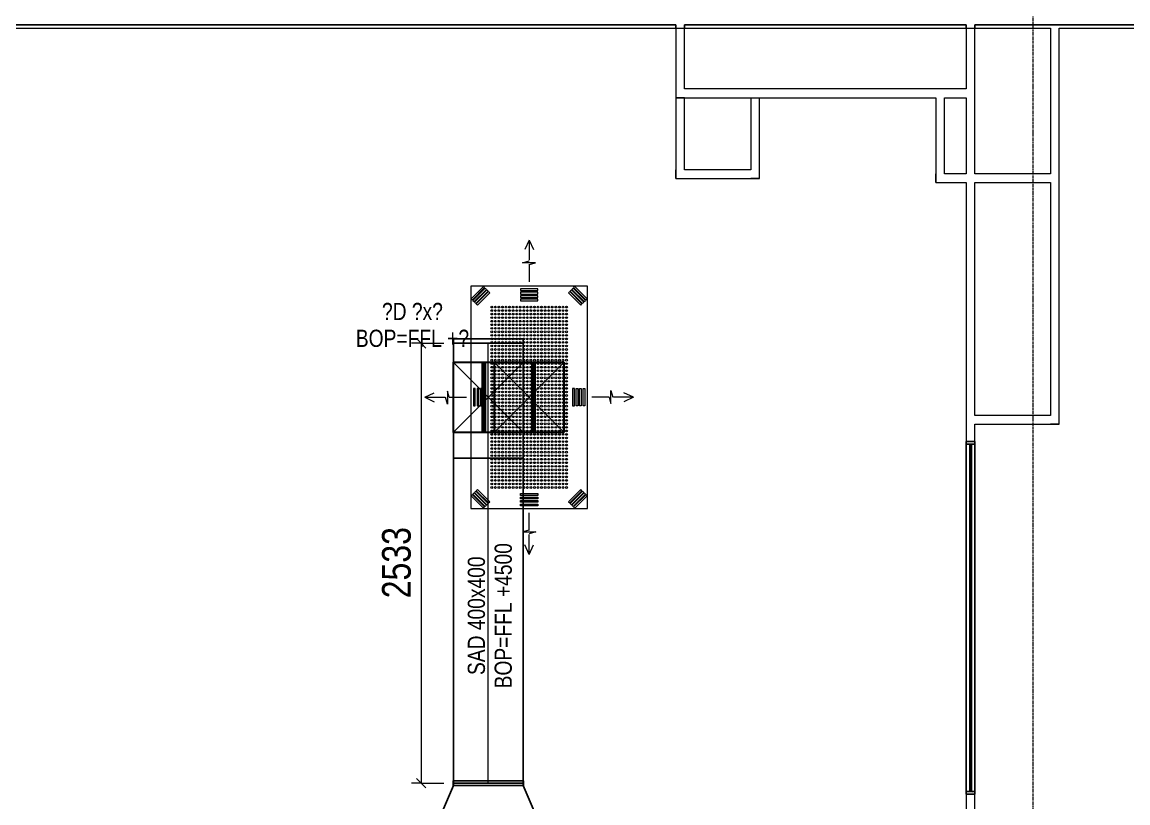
# Model space of a CAD drawing. Header units: millimetres. Extents: x -21807 to 22087, y 36760 to 60640.
# Drawn here: x -10316 to -3954, y 53657 to 58152 of the extents above; entities that cross this region are included whole.
import ezdxf

# ---------------------------------------------------------------- set-up
doc = ezdxf.new("R2010")
doc.units = ezdxf.units.MM
doc.linetypes.add('Grid Line', pattern=[22.225, 12.7, -3.175, 3.175, -3.175])
for name, color, linetype, lineweight in [('A-ANNO-DIMS', 7, 'Continuous', 9), ('A-ANNO-DIMS-110', 7, 'Continuous', 9), ('A-DETL-GENF', 7, 'Continuous', 5), ('A-GENM', 7, 'Continuous', 5), ('A-WALL', 7, 'Continuous', 9), ('M-HVAC-CDFF', 7, 'Continuous', 5), ('M-HVAC-DUCT', 7, 'Continuous', 25), ('M-HVAC-DUCT-CNTR', 7, 'Continuous', 5), ('M-HVAC-DUCT-IDEN', 7, 'Continuous', 9), ('S-GRID', 7, 'Continuous', 9)]:
    doc.layers.add(name, color=color, linetype=linetype, lineweight=lineweight)
doc.layers.add('A-GLAZ', color=7, linetype='Continuous', lineweight=9, true_color=0x00007f)
doc.layers.add('M-HVAC-DUCT-ANNO', color=7, linetype='Continuous', lineweight=5, true_color=0x007f00)
doc.styles.add('Arial_2', font='arial.ttf', dxfattribs={"width": 0.8, "height": 99})
doc.styles.add('Arial_3', font='arial.ttf', dxfattribs={"width": 0.8, "height": 165})
doc.dimstyles.new('AK_DIM_2_0_Arial_đỏ', dxfattribs={"dimscale": 304.8, "dimtxt": 168.342801, "dimasz": 0.180446, "dimexe": 0.180446, "dimexo": 0.180446, "dimgap": 0.036089, "dimtad": 1, "dimdec": 0, "dimzin": 0, "dimdsep": 46, "dimtxsty": 'Arial_3', "dimblk1": 'OBLIQUE', "dimblk2": 'OBLIQUE', "dimsah": 1, "dimcen": 0.09, "dimadec": 0, "dimazin": 0, "dimtfac": 1, "dimtdec": 4, "dimtix": 1, "dimtmove": 0, "dimatfit": 3, "dimfxl": 1, "dimtvp": 1, "dimtolj": 1, "dimtzin": 0, "dimarcsym": 2})

# ---------------------------------------------------------------- blocks, each defined once
blk = doc.blocks.new('AK_OViewTuongPanel - 2000x1200-V16-MẶT BẰNG HỆ THỐNG GIÓ CẤP AHU')
at = {"layer": 'A-GLAZ', "true_color": 0xaaaaaa}
h = blk.add_hatch(dxfattribs=at)
h.set_pattern_fill('FP_10', color=253, style=0, pattern_type=2)
h.set_pattern_definition([(127.5, (54721.94, 6658.59), (-107.6708, -3.52028), [7.376, -77.561, 7.376, -87.62, -90.805]), (127.5, (54721.94, 6658.59), (-107.6708, -3.52028), [-179.934, 7.376, -83.429]), (97.5, (54721.94, 6658.59), (-157.70153, 98.89488), [7.376, -38.445, 7.376, -69.179, -29.337]), (97.5, (54721.94, 6658.59), (-157.70153, 98.89488), [-122.377, 7.376, -21.961]), (57.5, (54721.94, 6589.86), (-0.31631, 174.01878), [7.376, -20.564, 7.376, -93.208, -131.318]), (57.5, (54721.94, 6589.86), (-0.31631, 174.01878), [-128.524, 7.376, -123.942]), (47.5, (54721.94, 6589.86), (-49.0445, 167.9829), [7.376, -6.594, 7.376, -58.562, -75.438]), (47.5, (54721.94, 6589.86), (-49.0445, 167.9829), [-79.908, 7.376, -68.062])])
h.paths.add_polyline_path([(1015, -25), (1015, 25), (1000, 25), (1000, -25)])
h.paths.add_polyline_path([(-1000, 25), (-1015, 25), (-1015, -25), (-1000, -25)])
at = {"layer": 'A-GLAZ', "color": 9, "lineweight": 13, "true_color": 0xaaaad4}
for p, q in [((-1015, 25), (-1015, -25)), ((-1000, 25), (-1015, 25)), ((-1015, -25), (-1015, 25)), ((-1015, 25), (1015, 25)), ((-1000, -25), (-1000, 25)), ((1000, 25), (-1000, 25)), ((-1000, 25), (-1000, -25)), ((1000, 5), (-1000, 5)), ((-1000, 5), (-1000, -5)), ((-1000, -5), (-1000, 5)), ((-1000, 5), (1000, 5)), ((1015, 25), (1000, 25)), ((1000, 25), (1000, -25)), ((1000, -25), (1000, 25)), ((1000, -5), (1000, 5)), ((1000, 5), (1000, -5)), ((1015, -25), (1015, 25)), ((1015, 25), (1015, -25)), ((-1015, -25), (-1000, -25)), ((1015, -25), (-1015, -25)), ((-1000, -5), (1000, -5)), ((1000, -5), (-1000, -5)), ((-1000, -25), (1000, -25)), ((1000, -25), (1015, -25))]:
    blk.add_line(p, q, dxfattribs=at)
blk = doc.blocks.new('AK-SGS-M3-A_rvt-1-MẶT BẰNG HỆ THỐNG GIÓ CẤP AHU')
at = {"layer": 'A-WALL', "color": 253, "lineweight": 13, "true_color": 0xaaaaaa}
for p, q in [((-13958.6, 58116.9), (-4398.6, 58116.9)), ((-11988.6, 58136.9), (-6555.2, 58136.9)), ((-6555.2, 58136.9), (-11988.6, 58136.9)), ((-11988.6, 58116.9), (-6555.2, 58116.9)), ((-6555.2, 58136.9), (-6555.2, 57716.9)), ((-6555.2, 58116.9), (-6555.2, 58136.9)), ((-6555.2, 58116.9), (-6555.2, 57716.9)), ((-6555.2, 58116.9), (-6505.2, 58116.9)), ((-6505.2, 58136.9), (-6505.2, 58116.9)), ((-6505.2, 57766.9), (-6505.2, 58136.9)), ((-6505.2, 58136.9), (-4883.6, 58136.9)), ((-4883.6, 58136.9), (-6505.2, 58136.9)), ((-6505.2, 57766.9), (-6505.2, 58116.9)), ((-6505.2, 58116.9), (-4883.6, 58116.9)), ((-4883.6, 58116.9), (-4883.6, 58136.9)), ((-4883.6, 58136.9), (-4883.6, 57766.9)), ((-4883.6, 58116.9), (-4883.6, 57766.9)), ((-4883.6, 58116.9), (-4833.6, 58116.9)), ((-4833.6, 57279), (-4833.6, 58136.9)), ((-4833.6, 58136.9), (-4833.6, 58116.9)), ((-4833.6, 58136.9), (3301.4, 58136.9)), ((3301.4, 58136.9), (-4833.6, 58136.9)), ((-4833.6, 57279), (-4833.6, 58116.9)), ((-4833.6, 58116.9), (-4398.6, 58116.9)), ((-4398.6, 58116.9), (-4398.6, 57279)), ((-4398.6, 58116.9), (-4398.6, 57279)), ((-4348.6, 55836.9), (-4348.6, 58116.9)), ((-4348.6, 55836.9), (-4348.6, 58116.9)), ((-4348.6, 58116.9), (-158.6, 58116.9)), ((-4348.6, 58116.9), (-158.6, 58116.9)), ((-6505.2, 57716.9), (-6555.2, 57716.9)), ((-6555.2, 57716.9), (-6555.2, 57301.9)), ((-6555.2, 57716.9), (-6505.2, 57716.9)), ((-6555.2, 57716.9), (-6555.2, 57301.9)), ((-4883.6, 57766.9), (-6505.2, 57766.9)), ((-4883.6, 57766.9), (-6505.2, 57766.9)), ((-6505.2, 57716.9), (-6123.6, 57716.9)), ((-6505.2, 57716.9), (-5058.6, 57716.9)), ((-6505.2, 57301.9), (-6505.2, 57716.9)), ((-6505.2, 57301.9), (-6505.2, 57716.9)), ((-6123.6, 57716.9), (-6123.6, 57301.9)), ((-6123.6, 57716.9), (-6123.6, 57301.9)), ((-6123.6, 57716.9), (-6073.6, 57716.9)), ((-6073.6, 57716.9), (-5058.6, 57716.9)), ((-6073.6, 57251.9), (-6073.6, 57716.9)), ((-6073.6, 57251.9), (-6073.6, 57716.9)), ((-5058.6, 57716.9), (-5058.6, 57279)), ((-5058.6, 57716.9), (-5058.6, 57279)), ((-5008.6, 57716.9), (-4883.6, 57716.9)), ((-5008.6, 57716.9), (-4883.6, 57716.9)), ((-5008.6, 57279), (-5008.6, 57716.9)), ((-5008.6, 57279), (-5008.6, 57716.9)), ((-4883.6, 57716.9), (-4883.6, 57279)), ((-4883.6, 57716.9), (-4883.6, 57279)), ((-6555.2, 57301.9), (-6555.2, 57251.9)), ((-6555.2, 57251.9), (-6555.2, 57301.9)), ((-6123.6, 57301.9), (-6505.2, 57301.9)), ((-6123.6, 57301.9), (-6505.2, 57301.9)), ((-5058.6, 57279), (-5058.6, 57229)), ((-5058.6, 57229), (-5058.6, 57279)), ((-4883.6, 57279), (-5008.6, 57279)), ((-4883.6, 57279), (-5008.6, 57279)), ((-4398.6, 57279), (-4833.6, 57279)), ((-4398.6, 57279), (-4833.6, 57279)), ((-6555.2, 57251.9), (-6123.6, 57251.9)), ((-6555.2, 57251.9), (-6123.6, 57251.9)), ((-6123.6, 57251.9), (-6073.6, 57251.9)), ((-6073.6, 57251.9), (-6123.6, 57251.9)), ((-5058.6, 57229), (-4883.6, 57229)), ((-5058.6, 57229), (-4883.6, 57229)), ((-4883.6, 57229), (-4883.6, 55736.9)), ((-4883.6, 57229), (-4883.6, 49851.9)), ((-4833.6, 55886.9), (-4833.6, 57229)), ((-4833.6, 55886.9), (-4833.6, 57229)), ((-4833.6, 57229), (-4398.6, 57229)), ((-4833.6, 57229), (-4398.6, 57229)), ((-4398.6, 57229), (-4398.6, 55886.9)), ((-4398.6, 57229), (-4398.6, 55886.9)), ((-4398.6, 55886.9), (-4833.6, 55886.9)), ((-4398.6, 55886.9), (-4833.6, 55886.9)), ((-4833.6, 55736.9), (-4833.6, 55836.9)), ((-4833.6, 53216.9), (-4833.6, 55836.9)), ((-4833.6, 55836.9), (-4398.6, 55836.9)), ((-4833.6, 55836.9), (-4398.6, 55836.9)), ((-4398.6, 55836.9), (-4348.6, 55836.9)), ((-4348.6, 55836.9), (-4398.6, 55836.9)), ((-4883.6, 55736.9), (-4833.6, 55736.9)), ((-4883.6, 55736.9), (-4833.6, 55736.9)), ((-4883.6, 53706.9), (-4883.6, 55736.9)), ((-4833.6, 55736.9), (-4833.6, 53706.9)), ((-4833.6, 53706.9), (-4883.6, 53706.9)), ((-4883.6, 53706.9), (-4883.6, 52830.9)), ((-4833.6, 53706.9), (-4883.6, 53706.9)), ((-4833.6, 53216.9), (-4833.6, 53706.9))]:
    blk.add_line(p, q, dxfattribs=at)
at = {"layer": 'A-GLAZ', "color": 9, "lineweight": 13, "true_color": 0xaaaad4, "rotation": 269.9999999999999}
blk.add_blockref('AK_OViewTuongPanel - 2000x1200-V16-MẶT BẰNG HỆ THỐNG GIÓ CẤP AHU', (-4858.6, 54721.9), dxfattribs=at)
blk = doc.blocks.new('MatNaGioCap_KemHopGio_KemLocHepa - CẤP F5-V30-MẶT BẰNG HỆ THỐNG GIÓ CẤP AHU')
at = {"layer": 'A-DETL-GENF', "color": 5, "lineweight": 9, "true_color": 0x0000ff}
for p, q in [((-639.5, 335), (-639.5, -335)), ((639.5, 335), (-639.5, 335)), ((639.5, -335), (639.5, 335)), ((-639.5, -335), (639.5, -335))]:
    blk.add_line(p, q, dxfattribs=at)
at = {"layer": 'A-DETL-GENF', "color": 5, "true_color": 0x0000ff}
for p, q in [((-567.7, 333.9), (-638.4, 263.2)), ((-631.3, 256.1), (-560.6, 326.8)), ((-557.7, 323.9), (-628.4, 253.2)), ((-560.6, 326.8), (-567.7, 333.9)), ((-550.6, 316.8), (-557.7, 323.9)), ((-50, 320), (50, 320)), ((-50, 310), (-50, 320)), ((50, 320), (50, 310)), ((557.7, 323.9), (550.6, 316.8)), ((628.4, 253.2), (557.7, 323.9)), ((567.7, 333.9), (560.6, 326.8)), ((560.6, 326.8), (631.3, 256.1)), ((638.4, 263.2), (567.7, 333.9)), ((-638.4, 263.2), (-631.3, 256.1)), ((-621.3, 246.1), (-550.6, 316.8)), ((-547.7, 313.9), (-618.4, 243.2)), ((-611.3, 236.1), (-540.6, 306.8)), ((-537.7, 303.9), (-608.4, 233.2)), ((-601.3, 226.1), (-530.6, 296.8)), ((-540.6, 306.8), (-547.7, 313.9)), ((-530.6, 296.8), (-537.7, 303.9)), ((50, 310), (-50, 310)), ((-50, 300), (50, 300)), ((-50, 290), (-50, 300)), ((50, 290), (-50, 290)), ((-50, 280), (50, 280)), ((-50, 270), (-50, 280)), ((50, 270), (-50, 270)), ((-50, 260), (-50, 250)), ((50, 260), (-50, 260)), ((50, 300), (50, 290)), ((50, 280), (50, 270)), ((50, 250), (50, 260)), ((537.7, 303.9), (530.6, 296.8)), ((530.6, 296.8), (601.3, 226.1)), ((608.4, 233.2), (537.7, 303.9)), ((547.7, 313.9), (540.6, 306.8)), ((540.6, 306.8), (611.3, 236.1)), ((618.4, 243.2), (547.7, 313.9)), ((550.6, 316.8), (621.3, 246.1)), ((631.3, 256.1), (638.4, 263.2)), ((-628.4, 253.2), (-621.3, 246.1)), ((-618.4, 243.2), (-611.3, 236.1)), ((-608.4, 233.2), (-601.3, 226.1)), ((-50, 250), (50, 250)), ((601.3, 226.1), (608.4, 233.2)), ((611.3, 236.1), (618.4, 243.2)), ((621.3, 246.1), (628.4, 253.2)), ((-624.5, 50), (-624.5, -50)), ((-614.5, 50), (-624.5, 50)), ((-614.5, -50), (-614.5, 50)), ((-604.5, 50), (-604.5, -50)), ((-594.5, 50), (-604.5, 50)), ((-594.5, -50), (-594.5, 50)), ((-584.5, 50), (-584.5, -50)), ((-574.5, 50), (-584.5, 50)), ((-574.5, -50), (-574.5, 50)), ((-564.5, 50), (-564.5, -50)), ((-554.5, 50), (-564.5, 50)), ((-554.5, -50), (-554.5, 50)), ((554.5, 50), (564.5, 50)), ((554.5, -50), (554.5, 50)), ((564.5, 50), (564.5, -50)), ((574.5, 50), (584.5, 50)), ((574.5, -50), (574.5, 50)), ((584.5, 50), (584.5, -50)), ((594.5, 50), (604.5, 50)), ((594.5, -50), (594.5, 50)), ((604.5, 50), (604.5, -50)), ((614.5, 50), (624.5, 50)), ((614.5, -50), (614.5, 50)), ((624.5, 50), (624.5, -50)), ((-624.5, -50), (-614.5, -50)), ((-604.5, -50), (-594.5, -50)), ((-584.5, -50), (-574.5, -50)), ((-564.5, -50), (-554.5, -50)), ((564.5, -50), (554.5, -50)), ((584.5, -50), (574.5, -50)), ((604.5, -50), (594.5, -50)), ((624.5, -50), (614.5, -50)), ((-621.3, -246.1), (-628.4, -253.2)), ((-628.4, -253.2), (-557.7, -323.9)), ((-550.6, -316.8), (-621.3, -246.1)), ((-611.3, -236.1), (-618.4, -243.2)), ((-618.4, -243.2), (-547.7, -313.9)), ((-540.6, -306.8), (-611.3, -236.1)), ((-601.3, -226.1), (-608.4, -233.2)), ((-608.4, -233.2), (-537.7, -303.9)), ((-530.6, -296.8), (-601.3, -226.1)), ((-50, -250), (-50, -260)), ((50, -250), (-50, -250)), ((50, -260), (50, -250)), ((601.3, -226.1), (530.6, -296.8)), ((537.7, -303.9), (608.4, -233.2)), ((611.3, -236.1), (540.6, -306.8)), ((547.7, -313.9), (618.4, -243.2)), ((621.3, -246.1), (550.6, -316.8)), ((557.7, -323.9), (628.4, -253.2)), ((608.4, -233.2), (601.3, -226.1)), ((618.4, -243.2), (611.3, -236.1)), ((628.4, -253.2), (621.3, -246.1)), ((-631.3, -256.1), (-638.4, -263.2)), ((-638.4, -263.2), (-567.7, -333.9)), ((-560.6, -326.8), (-631.3, -256.1)), ((-557.7, -323.9), (-550.6, -316.8)), ((-547.7, -313.9), (-540.6, -306.8)), ((-537.7, -303.9), (-530.6, -296.8)), ((-50, -260), (50, -260)), ((-50, -270), (-50, -280)), ((50, -270), (-50, -270)), ((-50, -280), (50, -280)), ((-50, -290), (-50, -300)), ((50, -290), (-50, -290)), ((-50, -300), (50, -300)), ((-50, -310), (-50, -320)), ((50, -310), (-50, -310)), ((50, -280), (50, -270)), ((50, -300), (50, -290)), ((50, -320), (50, -310)), ((530.6, -296.8), (537.7, -303.9)), ((540.6, -306.8), (547.7, -313.9)), ((550.6, -316.8), (557.7, -323.9)), ((631.3, -256.1), (560.6, -326.8)), ((567.7, -333.9), (638.4, -263.2)), ((638.4, -263.2), (631.3, -256.1)), ((-567.7, -333.9), (-560.6, -326.8)), ((-50, -320), (50, -320)), ((560.6, -326.8), (567.7, -333.9))]:
    blk.add_line(p, q, dxfattribs=at)
for centre in [(-519.5, 215), (-519.5, 194.5), (-499.1, 215), (-499.1, 194.5), (-478.8, 215), (-478.8, 194.5), (-458.4, 215), (-458.4, 194.5), (-438, 215), (-438, 194.5), (-417.6, 215), (-417.6, 194.5), (-397.3, 215), (-397.3, 194.5), (-376.9, 215), (-376.9, 194.5), (-356.5, 215), (-356.5, 194.5), (-336.1, 215), (-336.1, 194.5), (-315.8, 215), (-315.8, 194.5), (-295.4, 215), (-295.4, 194.5), (-275, 215), (-275, 194.5), (-254.7, 215), (-254.7, 194.5), (-234.3, 215), (-234.3, 194.5), (-213.9, 215), (-213.9, 194.5), (-193.5, 215), (-193.5, 194.5), (-173.2, 215), (-173.2, 194.5), (-152.8, 215), (-152.8, 194.5), (-132.4, 215), (-132.4, 194.5), (-112, 215), (-112, 194.5), (-91.7, 215), (-91.7, 194.5), (-71.3, 215), (-71.3, 194.5), (-50.9, 215), (-50.9, 194.5), (-30.6, 215), (-30.6, 194.5), (-10.2, 215), (-10.2, 194.5), (10.2, 215), (10.2, 194.5), (30.6, 215), (30.6, 194.5), (50.9, 215), (50.9, 194.5), (71.3, 215), (71.3, 194.5), (91.7, 215), (91.7, 194.5), (112, 215), (112, 194.5), (132.4, 215), (132.4, 194.5), (152.8, 215), (152.8, 194.5), (173.2, 215), (173.2, 194.5), (193.5, 215), (193.5, 194.5), (213.9, 215), (213.9, 194.5), (234.3, 215), (234.3, 194.5), (254.7, 215), (254.7, 194.5), (275, 215), (275, 194.5), (295.4, 215), (295.4, 194.5), (315.8, 215), (315.8, 194.5), (336.1, 215), (336.1, 194.5), (356.5, 215), (356.5, 194.5), (376.9, 215), (376.9, 194.5), (397.3, 215), (397.3, 194.5), (417.6, 215), (417.6, 194.5), (438, 215), (438, 194.5), (458.4, 215), (458.4, 194.5), (478.8, 215), (478.8, 194.5), (499.1, 215), (499.1, 194.5), (519.5, 215), (519.5, 194.5), (-519.5, 174), (-519.5, 153.6), (-519.5, 133.1), (-499.1, 174), (-499.1, 153.6), (-499.1, 133.1), (-478.8, 174), (-478.8, 153.6), (-478.8, 133.1), (-458.4, 174), (-458.4, 153.6), (-458.4, 133.1), (-438, 174), (-438, 153.6), (-438, 133.1), (-417.6, 174), (-417.6, 153.6), (-417.6, 133.1), (-397.3, 174), (-397.3, 153.6), (-397.3, 133.1), (-376.9, 174), (-376.9, 153.6), (-376.9, 133.1), (-356.5, 174), (-356.5, 153.6), (-356.5, 133.1), (-336.1, 174), (-336.1, 153.6), (-336.1, 133.1), (-315.8, 174), (-315.8, 153.6), (-315.8, 133.1), (-295.4, 174), (-295.4, 153.6), (-295.4, 133.1), (-275, 174), (-275, 153.6), (-275, 133.1), (-254.7, 174), (-254.7, 153.6), (-254.7, 133.1), (-234.3, 174), (-234.3, 153.6), (-234.3, 133.1), (-213.9, 174), (-213.9, 153.6), (-213.9, 133.1), (-193.5, 174), (-193.5, 153.6), (-193.5, 133.1), (-173.2, 174), (-173.2, 153.6), (-173.2, 133.1), (-152.8, 174), (-152.8, 153.6), (-152.8, 133.1), (-132.4, 174), (-132.4, 153.6), (-132.4, 133.1), (-112, 174), (-112, 153.6), (-112, 133.1), (-91.7, 174), (-91.7, 153.6), (-91.7, 133.1), (-71.3, 174), (-71.3, 153.6), (-71.3, 133.1), (-50.9, 174), (-50.9, 153.6), (-50.9, 133.1), (-30.6, 174), (-30.6, 153.6), (-30.6, 133.1), (-10.2, 174), (-10.2, 153.6), (-10.2, 133.1), (10.2, 174), (10.2, 153.6), (10.2, 133.1), (30.6, 174), (30.6, 153.6), (30.6, 133.1), (50.9, 174), (50.9, 153.6), (50.9, 133.1), (71.3, 174), (71.3, 153.6), (71.3, 133.1), (91.7, 174), (91.7, 153.6), (91.7, 133.1), (112, 174), (112, 153.6), (112, 133.1), (132.4, 174), (132.4, 153.6), (132.4, 133.1), (152.8, 174), (152.8, 153.6), (152.8, 133.1), (173.2, 174), (173.2, 153.6), (173.2, 133.1), (193.5, 174), (193.5, 153.6), (193.5, 133.1), (213.9, 174), (213.9, 153.6), (213.9, 133.1), (234.3, 174), (234.3, 153.6), (234.3, 133.1), (254.7, 174), (254.7, 153.6), (254.7, 133.1), (275, 174), (275, 153.6), (275, 133.1), (295.4, 174), (295.4, 153.6), (295.4, 133.1), (315.8, 174), (315.8, 153.6), (315.8, 133.1), (336.1, 174), (336.1, 153.6), (336.1, 133.1), (356.5, 174), (356.5, 153.6), (356.5, 133.1), (376.9, 174), (376.9, 153.6), (376.9, 133.1), (397.3, 174), (397.3, 153.6), (397.3, 133.1), (417.6, 174), (417.6, 153.6), (417.6, 133.1), (438, 174), (438, 153.6), (438, 133.1), (458.4, 174), (458.4, 153.6), (458.4, 133.1), (478.8, 174), (478.8, 153.6), (478.8, 133.1), (499.1, 174), (499.1, 153.6), (499.1, 133.1), (519.5, 174), (519.5, 153.6), (519.5, 133.1), (-519.5, 112.6), (-519.5, 92.1), (-519.5, 71.7), (-499.1, 112.6), (-499.1, 92.1), (-499.1, 71.7), (-478.8, 112.6), (-478.8, 92.1), (-478.8, 71.7), (-458.4, 112.6), (-458.4, 92.1), (-458.4, 71.7), (-438, 112.6), (-438, 92.1), (-438, 71.7), (-417.6, 112.6), (-417.6, 92.1), (-417.6, 71.7), (-397.3, 112.6), (-397.3, 92.1), (-397.3, 71.7), (-376.9, 112.6), (-376.9, 92.1), (-376.9, 71.7), (-356.5, 112.6), (-356.5, 92.1), (-356.5, 71.7), (-336.1, 112.6), (-336.1, 92.1), (-336.1, 71.7), (-315.8, 112.6), (-315.8, 92.1), (-315.8, 71.7), (-295.4, 112.6), (-295.4, 92.1), (-295.4, 71.7), (-275, 112.6), (-275, 92.1), (-275, 71.7), (-254.7, 112.6), (-254.7, 92.1), (-254.7, 71.7), (-234.3, 112.6), (-234.3, 92.1), (-234.3, 71.7), (-213.9, 112.6), (-213.9, 92.1), (-213.9, 71.7), (-193.5, 112.6), (-193.5, 92.1), (-193.5, 71.7), (-173.2, 112.6), (-173.2, 92.1), (-173.2, 71.7), (-152.8, 112.6), (-152.8, 92.1), (-152.8, 71.7), (-132.4, 112.6), (-132.4, 92.1), (-132.4, 71.7), (-112, 112.6), (-112, 92.1), (-112, 71.7), (-91.7, 112.6), (-91.7, 92.1), (-91.7, 71.7), (-71.3, 112.6), (-71.3, 92.1), (-71.3, 71.7), (-50.9, 112.6), (-50.9, 92.1), (-50.9, 71.7), (-30.6, 112.6), (-30.6, 92.1), (-30.6, 71.7), (-10.2, 112.6), (-10.2, 92.1), (-10.2, 71.7), (10.2, 112.6), (10.2, 92.1), (10.2, 71.7), (30.6, 112.6), (30.6, 92.1), (30.6, 71.7), (50.9, 112.6), (50.9, 92.1), (50.9, 71.7), (71.3, 112.6), (71.3, 92.1), (71.3, 71.7), (91.7, 112.6), (91.7, 92.1), (91.7, 71.7), (112, 112.6), (112, 92.1), (112, 71.7), (132.4, 112.6), (132.4, 92.1), (132.4, 71.7), (152.8, 112.6), (152.8, 92.1), (152.8, 71.7), (173.2, 112.6), (173.2, 92.1), (173.2, 71.7), (193.5, 112.6), (193.5, 92.1), (193.5, 71.7), (213.9, 112.6), (213.9, 92.1), (213.9, 71.7), (234.3, 112.6), (234.3, 92.1), (234.3, 71.7), (254.7, 112.6), (254.7, 92.1), (254.7, 71.7), (275, 112.6), (275, 92.1), (275, 71.7), (295.4, 112.6), (295.4, 92.1), (295.4, 71.7), (315.8, 112.6), (315.8, 92.1), (315.8, 71.7), (336.1, 112.6), (336.1, 92.1), (336.1, 71.7), (356.5, 112.6), (356.5, 92.1), (356.5, 71.7), (376.9, 112.6), (376.9, 92.1), (376.9, 71.7), (397.3, 112.6), (397.3, 92.1), (397.3, 71.7), (417.6, 112.6), (417.6, 92.1), (417.6, 71.7), (438, 112.6), (438, 92.1), (438, 71.7), (458.4, 112.6), (458.4, 92.1), (458.4, 71.7), (478.8, 112.6), (478.8, 92.1), (478.8, 71.7), (499.1, 112.6), (499.1, 92.1), (499.1, 71.7), (519.5, 112.6), (519.5, 92.1), (519.5, 71.7), (-519.5, 51.2), (-519.5, 30.7), (-519.5, 10.2), (-499.1, 51.2), (-499.1, 30.7), (-499.1, 10.2), (-478.8, 51.2), (-478.8, 30.7), (-478.8, 10.2), (-458.4, 51.2), (-458.4, 30.7), (-458.4, 10.2), (-438, 51.2), (-438, 30.7), (-438, 10.2), (-417.6, 51.2), (-417.6, 30.7), (-417.6, 10.2), (-397.3, 51.2), (-397.3, 30.7), (-397.3, 10.2), (-376.9, 51.2), (-376.9, 30.7), (-376.9, 10.2), (-356.5, 51.2), (-356.5, 30.7), (-356.5, 10.2), (-336.1, 51.2), (-336.1, 30.7), (-336.1, 10.2), (-315.8, 51.2), (-315.8, 30.7), (-315.8, 10.2), (-295.4, 51.2), (-295.4, 30.7), (-295.4, 10.2), (-275, 51.2), (-275, 30.7), (-275, 10.2), (-254.7, 51.2), (-254.7, 30.7), (-254.7, 10.2), (-234.3, 51.2), (-234.3, 30.7), (-234.3, 10.2), (-213.9, 51.2), (-213.9, 30.7), (-213.9, 10.2), (-193.5, 51.2), (-193.5, 30.7), (-193.5, 10.2), (-173.2, 51.2), (-173.2, 30.7), (-173.2, 10.2), (-152.8, 51.2), (-152.8, 30.7), (-152.8, 10.2), (-132.4, 51.2), (-132.4, 30.7), (-132.4, 10.2), (-112, 51.2), (-112, 30.7), (-112, 10.2), (-91.7, 51.2), (-91.7, 30.7), (-91.7, 10.2), (-71.3, 51.2), (-71.3, 30.7), (-71.3, 10.2), (-50.9, 51.2), (-50.9, 30.7), (-50.9, 10.2), (-30.6, 51.2), (-30.6, 30.7), (-30.6, 10.2), (-10.2, 51.2), (-10.2, 30.7), (-10.2, 10.2), (10.2, 51.2), (10.2, 30.7), (10.2, 10.2), (30.6, 51.2), (30.6, 30.7), (30.6, 10.2), (50.9, 51.2), (50.9, 30.7), (50.9, 10.2), (71.3, 51.2), (71.3, 30.7), (71.3, 10.2), (91.7, 51.2), (91.7, 30.7), (91.7, 10.2), (112, 51.2), (112, 30.7), (112, 10.2), (132.4, 51.2), (132.4, 30.7), (132.4, 10.2), (152.8, 51.2), (152.8, 30.7), (152.8, 10.2), (173.2, 51.2), (173.2, 30.7), (173.2, 10.2), (193.5, 51.2), (193.5, 30.7), (193.5, 10.2), (213.9, 51.2), (213.9, 30.7), (213.9, 10.2), (234.3, 51.2), (234.3, 30.7), (234.3, 10.2), (254.7, 51.2), (254.7, 30.7), (254.7, 10.2), (275, 51.2), (275, 30.7), (275, 10.2), (295.4, 51.2), (295.4, 30.7), (295.4, 10.2), (315.8, 51.2), (315.8, 30.7), (315.8, 10.2), (336.1, 51.2), (336.1, 30.7), (336.1, 10.2), (356.5, 51.2), (356.5, 30.7), (356.5, 10.2), (376.9, 51.2), (376.9, 30.7), (376.9, 10.2), (397.3, 51.2), (397.3, 30.7), (397.3, 10.2), (417.6, 51.2), (417.6, 30.7), (417.6, 10.2), (438, 51.2), (438, 30.7), (438, 10.2), (458.4, 51.2), (458.4, 30.7), (458.4, 10.2), (478.8, 51.2), (478.8, 30.7), (478.8, 10.2), (499.1, 51.2), (499.1, 30.7), (499.1, 10.2), (519.5, 51.2), (519.5, 30.7), (519.5, 10.2), (-519.5, -10.2), (-519.5, -30.7), (-519.5, -51.2), (-499.1, -10.2), (-499.1, -30.7), (-499.1, -51.2), (-478.8, -10.2), (-478.8, -30.7), (-478.8, -51.2), (-458.4, -10.2), (-458.4, -30.7), (-458.4, -51.2), (-438, -10.2), (-438, -30.7), (-438, -51.2), (-417.6, -10.2), (-417.6, -30.7), (-417.6, -51.2), (-397.3, -10.2), (-397.3, -30.7), (-397.3, -51.2), (-376.9, -10.2), (-376.9, -30.7), (-376.9, -51.2), (-356.5, -10.2), (-356.5, -30.7), (-356.5, -51.2), (-336.1, -10.2), (-336.1, -30.7), (-336.1, -51.2), (-315.8, -10.2), (-315.8, -30.7), (-315.8, -51.2), (-295.4, -10.2), (-295.4, -30.7), (-295.4, -51.2), (-275, -10.2), (-275, -30.7), (-275, -51.2), (-254.7, -10.2), (-254.7, -30.7), (-254.7, -51.2), (-234.3, -10.2), (-234.3, -30.7), (-234.3, -51.2), (-213.9, -10.2), (-213.9, -30.7), (-213.9, -51.2), (-193.5, -10.2), (-193.5, -30.7), (-193.5, -51.2), (-173.2, -10.2), (-173.2, -30.7), (-173.2, -51.2), (-152.8, -10.2), (-152.8, -30.7), (-152.8, -51.2), (-132.4, -10.2), (-132.4, -30.7), (-132.4, -51.2), (-112, -10.2), (-112, -30.7), (-112, -51.2), (-91.7, -10.2), (-91.7, -30.7), (-91.7, -51.2), (-71.3, -10.2), (-71.3, -30.7), (-71.3, -51.2), (-50.9, -10.2), (-50.9, -30.7), (-50.9, -51.2), (-30.6, -10.2), (-30.6, -30.7), (-30.6, -51.2), (-10.2, -10.2), (-10.2, -30.7), (-10.2, -51.2), (10.2, -10.2), (10.2, -30.7), (10.2, -51.2), (30.6, -10.2), (30.6, -30.7), (30.6, -51.2), (50.9, -10.2), (50.9, -30.7), (50.9, -51.2), (71.3, -10.2), (71.3, -30.7), (71.3, -51.2), (91.7, -10.2), (91.7, -30.7), (91.7, -51.2), (112, -10.2), (112, -30.7), (112, -51.2), (132.4, -10.2), (132.4, -30.7), (132.4, -51.2), (152.8, -10.2), (152.8, -30.7), (152.8, -51.2), (173.2, -10.2), (173.2, -30.7), (173.2, -51.2), (193.5, -10.2), (193.5, -30.7), (193.5, -51.2), (213.9, -10.2), (213.9, -30.7), (213.9, -51.2), (234.3, -10.2), (234.3, -30.7), (234.3, -51.2), (254.7, -10.2), (254.7, -30.7), (254.7, -51.2), (275, -10.2), (275, -30.7), (275, -51.2), (295.4, -10.2), (295.4, -30.7), (295.4, -51.2), (315.8, -10.2), (315.8, -30.7), (315.8, -51.2), (336.1, -10.2), (336.1, -30.7), (336.1, -51.2), (356.5, -10.2), (356.5, -30.7), (356.5, -51.2), (376.9, -10.2), (376.9, -30.7), (376.9, -51.2), (397.3, -10.2), (397.3, -30.7), (397.3, -51.2), (417.6, -10.2), (417.6, -30.7), (417.6, -51.2), (438, -10.2), (438, -30.7), (438, -51.2), (458.4, -10.2), (458.4, -30.7), (458.4, -51.2), (478.8, -10.2), (478.8, -30.7), (478.8, -51.2), (499.1, -10.2), (499.1, -30.7), (499.1, -51.2), (519.5, -10.2), (519.5, -30.7), (519.5, -51.2), (-519.5, -71.7), (-519.5, -92.1), (-519.5, -112.6), (-499.1, -71.7), (-499.1, -92.1), (-499.1, -112.6), (-478.8, -71.7), (-478.8, -92.1), (-478.8, -112.6), (-458.4, -71.7), (-458.4, -92.1), (-458.4, -112.6), (-438, -71.7), (-438, -92.1), (-438, -112.6), (-417.6, -71.7), (-417.6, -92.1), (-417.6, -112.6), (-397.3, -71.7), (-397.3, -92.1), (-397.3, -112.6), (-376.9, -71.7), (-376.9, -92.1), (-376.9, -112.6), (-356.5, -71.7), (-356.5, -92.1), (-356.5, -112.6), (-336.1, -71.7), (-336.1, -92.1), (-336.1, -112.6), (-315.8, -71.7), (-315.8, -92.1), (-315.8, -112.6), (-295.4, -71.7), (-295.4, -92.1), (-295.4, -112.6), (-275, -71.7), (-275, -92.1), (-275, -112.6), (-254.7, -71.7), (-254.7, -92.1), (-254.7, -112.6), (-234.3, -71.7), (-234.3, -92.1), (-234.3, -112.6), (-213.9, -71.7), (-213.9, -92.1), (-213.9, -112.6), (-193.5, -71.7), (-193.5, -92.1), (-193.5, -112.6), (-173.2, -71.7), (-173.2, -92.1), (-173.2, -112.6), (-152.8, -71.7), (-152.8, -92.1), (-152.8, -112.6), (-132.4, -71.7), (-132.4, -92.1), (-132.4, -112.6), (-112, -71.7), (-112, -92.1), (-112, -112.6), (-91.7, -71.7), (-91.7, -92.1), (-91.7, -112.6), (-71.3, -71.7), (-71.3, -92.1), (-71.3, -112.6), (-50.9, -71.7), (-50.9, -92.1), (-50.9, -112.6), (-30.6, -71.7), (-30.6, -92.1), (-30.6, -112.6), (-10.2, -71.7), (-10.2, -92.1), (-10.2, -112.6), (10.2, -71.7), (10.2, -92.1), (10.2, -112.6), (30.6, -71.7), (30.6, -92.1), (30.6, -112.6), (50.9, -71.7), (50.9, -92.1), (50.9, -112.6), (71.3, -71.7), (71.3, -92.1), (71.3, -112.6), (91.7, -71.7), (91.7, -92.1), (91.7, -112.6), (112, -71.7), (112, -92.1), (112, -112.6), (132.4, -71.7), (132.4, -92.1), (132.4, -112.6), (152.8, -71.7), (152.8, -92.1), (152.8, -112.6), (173.2, -71.7), (173.2, -92.1), (173.2, -112.6), (193.5, -71.7), (193.5, -92.1), (193.5, -112.6), (213.9, -71.7), (213.9, -92.1), (213.9, -112.6), (234.3, -71.7), (234.3, -92.1), (234.3, -112.6), (254.7, -71.7), (254.7, -92.1), (254.7, -112.6), (275, -71.7), (275, -92.1), (275, -112.6), (295.4, -71.7), (295.4, -92.1), (295.4, -112.6), (315.8, -71.7), (315.8, -92.1), (315.8, -112.6), (336.1, -71.7), (336.1, -92.1), (336.1, -112.6), (356.5, -71.7), (356.5, -92.1), (356.5, -112.6), (376.9, -71.7), (376.9, -92.1), (376.9, -112.6), (397.3, -71.7), (397.3, -92.1), (397.3, -112.6), (417.6, -71.7), (417.6, -92.1), (417.6, -112.6), (438, -71.7), (438, -92.1), (438, -112.6), (458.4, -71.7), (458.4, -92.1), (458.4, -112.6), (478.8, -71.7), (478.8, -92.1), (478.8, -112.6), (499.1, -71.7), (499.1, -92.1), (499.1, -112.6), (519.5, -71.7), (519.5, -92.1), (519.5, -112.6), (-519.5, -133.1), (-519.5, -153.6), (-519.5, -174), (-519.5, -194.5), (-499.1, -133.1), (-499.1, -153.6), (-499.1, -174), (-499.1, -194.5), (-478.8, -133.1), (-478.8, -153.6), (-478.8, -174), (-478.8, -194.5), (-458.4, -133.1), (-458.4, -153.6), (-458.4, -174), (-458.4, -194.5), (-438, -133.1), (-438, -153.6), (-438, -174), (-438, -194.5), (-417.6, -133.1), (-417.6, -153.6), (-417.6, -174), (-417.6, -194.5), (-397.3, -133.1), (-397.3, -153.6), (-397.3, -174), (-397.3, -194.5), (-376.9, -133.1), (-376.9, -153.6), (-376.9, -174), (-376.9, -194.5), (-356.5, -133.1), (-356.5, -153.6), (-356.5, -174), (-356.5, -194.5), (-336.1, -133.1), (-336.1, -153.6), (-336.1, -174), (-336.1, -194.5), (-315.8, -133.1), (-315.8, -153.6), (-315.8, -174), (-315.8, -194.5), (-295.4, -133.1), (-295.4, -153.6), (-295.4, -174), (-295.4, -194.5), (-275, -133.1), (-275, -153.6), (-275, -174), (-275, -194.5), (-254.7, -133.1), (-254.7, -153.6), (-254.7, -174), (-254.7, -194.5), (-234.3, -133.1), (-234.3, -153.6), (-234.3, -174), (-234.3, -194.5), (-213.9, -133.1), (-213.9, -153.6), (-213.9, -174), (-213.9, -194.5), (-193.5, -133.1), (-193.5, -153.6), (-193.5, -174), (-193.5, -194.5), (-173.2, -133.1), (-173.2, -153.6), (-173.2, -174), (-173.2, -194.5), (-152.8, -133.1), (-152.8, -153.6), (-152.8, -174), (-152.8, -194.5), (-132.4, -133.1), (-132.4, -153.6), (-132.4, -174), (-132.4, -194.5), (-112, -133.1), (-112, -153.6), (-112, -174), (-112, -194.5), (-91.7, -133.1), (-91.7, -153.6), (-91.7, -174), (-91.7, -194.5), (-71.3, -133.1), (-71.3, -153.6), (-71.3, -174), (-71.3, -194.5), (-50.9, -133.1), (-50.9, -153.6), (-50.9, -174), (-50.9, -194.5), (-30.6, -133.1), (-30.6, -153.6), (-30.6, -174), (-30.6, -194.5), (-10.2, -133.1), (-10.2, -153.6), (-10.2, -174), (-10.2, -194.5), (10.2, -133.1), (10.2, -153.6), (10.2, -174), (10.2, -194.5), (30.6, -133.1), (30.6, -153.6), (30.6, -174), (30.6, -194.5), (50.9, -133.1), (50.9, -153.6), (50.9, -174), (50.9, -194.5), (71.3, -133.1), (71.3, -153.6), (71.3, -174), (71.3, -194.5), (91.7, -133.1), (91.7, -153.6), (91.7, -174), (91.7, -194.5), (112, -133.1), (112, -153.6), (112, -174), (112, -194.5), (132.4, -133.1), (132.4, -153.6), (132.4, -174), (132.4, -194.5), (152.8, -133.1), (152.8, -153.6), (152.8, -174), (152.8, -194.5), (173.2, -133.1), (173.2, -153.6), (173.2, -174), (173.2, -194.5), (193.5, -133.1), (193.5, -153.6), (193.5, -174), (193.5, -194.5), (213.9, -133.1), (213.9, -153.6), (213.9, -174), (213.9, -194.5), (234.3, -133.1), (234.3, -153.6), (234.3, -174), (234.3, -194.5), (254.7, -133.1), (254.7, -153.6), (254.7, -174), (254.7, -194.5), (275, -133.1), (275, -153.6), (275, -174), (275, -194.5), (295.4, -133.1), (295.4, -153.6), (295.4, -174), (295.4, -194.5), (315.8, -133.1), (315.8, -153.6), (315.8, -174), (315.8, -194.5), (336.1, -133.1), (336.1, -153.6), (336.1, -174), (336.1, -194.5), (356.5, -133.1), (356.5, -153.6), (356.5, -174), (356.5, -194.5), (376.9, -133.1), (376.9, -153.6), (376.9, -174), (376.9, -194.5), (397.3, -133.1), (397.3, -153.6), (397.3, -174), (397.3, -194.5), (417.6, -133.1), (417.6, -153.6), (417.6, -174), (417.6, -194.5), (438, -133.1), (438, -153.6), (438, -174), (438, -194.5), (458.4, -133.1), (458.4, -153.6), (458.4, -174), (458.4, -194.5), (478.8, -133.1), (478.8, -153.6), (478.8, -174), (478.8, -194.5), (499.1, -133.1), (499.1, -153.6), (499.1, -174), (499.1, -194.5), (519.5, -133.1), (519.5, -153.6), (519.5, -174), (519.5, -194.5), (-519.5, -215), (-499.1, -215), (-478.8, -215), (-458.4, -215), (-438, -215), (-417.6, -215), (-397.3, -215), (-376.9, -215), (-356.5, -215), (-336.1, -215), (-315.8, -215), (-295.4, -215), (-275, -215), (-254.7, -215), (-234.3, -215), (-213.9, -215), (-193.5, -215), (-173.2, -215), (-152.8, -215), (-132.4, -215), (-112, -215), (-91.7, -215), (-71.3, -215), (-50.9, -215), (-30.6, -215), (-10.2, -215), (10.2, -215), (30.6, -215), (50.9, -215), (71.3, -215), (91.7, -215), (112, -215), (132.4, -215), (152.8, -215), (173.2, -215), (193.5, -215), (213.9, -215), (234.3, -215), (254.7, -215), (275, -215), (295.4, -215), (315.8, -215), (336.1, -215), (356.5, -215), (376.9, -215), (397.3, -215), (417.6, -215), (438, -215), (458.4, -215), (478.8, -215), (499.1, -215), (519.5, -215)]:
    blk.add_circle(centre, 5, dxfattribs=at)
at = {"layer": 'A-GENM', "color": 5, "true_color": 0x0000ff}
for p, q in [((0, 600), (-25.4, 545.6)), ((0, 600), (25.4, 545.6)), ((0, 600), (0, 485)), ((-38.7, 470.4), (0, 481.4)), ((36.1, 470.4), (-38.7, 470.4)), ((0, 460), (36.1, 470.4)), ((0, 460), (0, 360)), ((-904.5, 0), (-850.1, 25.4)), ((-904.5, 0), (-850.1, -25.4)), ((-904.5, 0), (-789.5, 0)), ((-774.9, -38.7), (-785.9, 0)), ((-774.9, 36.1), (-774.9, -38.7)), ((-764.5, 0), (-774.9, 36.1)), ((-764.5, 0), (-664.5, 0)), ((774.9, 38.7), (785.9, 0)), ((774.9, -36.1), (774.9, 38.7)), ((904.5, 0), (850.1, 25.4)), ((764.5, 0), (664.5, 0)), ((764.5, 0), (774.9, -36.1)), ((904.5, 0), (789.5, 0)), ((904.5, 0), (850.1, -25.4)), ((0, -460), (0, -360)), ((0, -460), (-36.1, -470.4)), ((-36.1, -470.4), (38.7, -470.4)), ((38.7, -470.4), (0, -481.4)), ((0, -600), (0, -485)), ((0, -600), (-25.4, -545.6)), ((0, -600), (25.4, -545.6))]:
    blk.add_line(p, q, dxfattribs=at)
blk = doc.blocks.new('ConThu_ChuNhat_NepC1 - L200-2173898-MẶT BẰNG HỆ THỐNG GIÓ CẤP AHU')
at = {"layer": 'M-HVAC-DUCT', "color": 5, "true_color": 0x0000ff}
for p, q in [((-25, -277), (-25, 277)), ((-25, 277), (-25, -277)), ((-25, 277), (0, 277)), ((-25, 277), (0, 277)), ((-25, -275), (-25, 275)), ((-25, 275), (-25, -275)), ((-25, 275), (0, 275)), ((-25, 275), (0, 275)), ((0, -277), (0, 277)), ((0, 277), (0, -277)), ((0, -275), (0, 275)), ((0, 275), (0, -275)), ((0, 275), (0, -275)), ((0, 275), (175, 200)), ((0, 275), (175, 200)), ((0, -275), (0, 275)), ((175, 202), (175, -202)), ((175, -202), (175, 202)), ((200, 202), (175, 202)), ((175, 202), (200, 202)), ((175, 200), (175, -200)), ((175, -200), (175, 200)), ((200, 200), (175, 200)), ((175, 200), (200, 200)), ((175, -200), (175, 200)), ((175, 200), (175, -200)), ((200, 202), (200, -202)), ((200, -202), (200, 202)), ((200, 200), (200, -200)), ((200, -200), (200, 200)), ((0, -275), (175, -200)), ((175, -200), (0, -275)), ((175, -200), (200, -200)), ((175, -200), (200, -200)), ((175, -202), (200, -202)), ((175, -202), (200, -202)), ((0, -275), (-25, -275)), ((-25, -275), (0, -275)), ((0, -277), (-25, -277)), ((-25, -277), (0, -277))]:
    blk.add_line(p, q, dxfattribs=at)
blk = doc.blocks.new('M_Rectangular Endcap - Standard-2236316-MẶT BẰNG HỆ THỐNG GIÓ CẤP AHU')
at = {"layer": 'M-HVAC-DUCT', "color": 5, "true_color": 0x0000ff}
for p, q in [((0, 200), (0, -200)), ((0, -200), (0, 200)), ((0, 200), (25, 200)), ((25, 200), (0, 200)), ((25, 200), (25, -200)), ((25, -200), (25, 200)), ((25, -200), (0, -200)), ((25, -200), (0, -200))]:
    blk.add_line(p, q, dxfattribs=at)
blk = doc.blocks.new('ChanRe_ChuNhat_NepC1 - Standard-V34-MẶT BẰNG HỆ THỐNG GIÓ CẤP AHU')
at = {"layer": 'M-HVAC-DUCT', "color": 5, "true_color": 0x0000ff}
for p, q in [((-7835.6, 52293.9), (-7431.6, 52293.9)), ((-7835.6, 51889.9), (-7835.6, 52293.9)), ((-7835.6, 52293.9), (-7835.6, 51889.9)), ((-7431.6, 52293.9), (-7835.6, 52293.9)), ((-7835.6, 52293.9), (-7431.6, 52293.9)), ((-7835.6, 51889.9), (-7835.6, 52293.9)), ((-7835.6, 52293.9), (-7835.6, 51889.9)), ((-7431.6, 52293.9), (-7835.6, 52293.9)), ((-7833.6, 51891.9), (-7833.6, 52291.9)), ((-7833.6, 52291.9), (-7433.6, 52291.9)), ((-7833.6, 52291.9), (-7433.6, 52291.9)), ((-7833.6, 51741.9), (-7833.6, 52291.9)), ((-7833.6, 52291.9), (-7833.6, 51891.9)), ((-7433.6, 52291.9), (-7833.6, 52291.9)), ((-7833.6, 52291.9), (-7433.6, 52291.9)), ((-7833.6, 51891.9), (-7833.6, 52291.9)), ((-7833.6, 52291.9), (-7833.6, 51891.9)), ((-7433.6, 52291.9), (-7833.6, 52291.9)), ((-7833.6, 52291.9), (-7433.6, 52291.9)), ((-7833.6, 51891.9), (-7833.6, 52291.9)), ((-7433.6, 52291.9), (-7433.6, 51891.9)), ((-7433.6, 52291.9), (-7433.6, 51741.9)), ((-7433.6, 51891.9), (-7433.6, 52291.9)), ((-7433.6, 52291.9), (-7433.6, 51891.9)), ((-7433.6, 51891.9), (-7433.6, 52291.9)), ((-7433.6, 52291.9), (-7433.6, 51891.9)), ((-7431.6, 52293.9), (-7431.6, 51889.9)), ((-7431.6, 51889.9), (-7431.6, 52293.9)), ((-7431.6, 52293.9), (-7431.6, 51889.9)), ((-7431.6, 51889.9), (-7431.6, 52293.9)), ((-7431.6, 51889.9), (-7835.6, 51889.9)), ((-7835.6, 51889.9), (-7431.6, 51889.9)), ((-7431.6, 51889.9), (-7835.6, 51889.9)), ((-7835.6, 51889.9), (-7431.6, 51889.9)), ((-7833.6, 51891.9), (-7833.6, 51741.9)), ((-7433.6, 51891.9), (-7833.6, 51891.9)), ((-7833.6, 51891.9), (-7433.6, 51891.9)), ((-7433.6, 51891.9), (-7833.6, 51891.9)), ((-7833.6, 51891.9), (-7433.6, 51891.9)), ((-7433.6, 51891.9), (-7833.6, 51891.9)), ((-7433.6, 51891.9), (-7433.6, 51741.9)), ((-7433.6, 51741.9), (-7833.6, 51741.9)), ((-7833.6, 51741.9), (-7433.6, 51741.9))]:
    blk.add_line(p, q, dxfattribs=at)
blk = doc.blocks.new('Cut_ChuNhat_NepC1 - 1 W-2237458-MẶT BẰNG HỆ THỐNG GIÓ CẤP AHU')
at = {"layer": 'M-HVAC-DUCT', "color": 5, "true_color": 0x0000ff}
for p, q in [((-7835.6, 55789.9), (-7835.6, 56193.9)), ((-7835.6, 56193.9), (-7431.6, 56193.9)), ((-7431.6, 56193.9), (-7835.6, 56193.9)), ((-7835.6, 56193.9), (-7835.6, 55789.9)), ((-7433.6, 56191.9), (-7833.6, 56191.9)), ((-7833.6, 56191.9), (-7833.6, 55791.9)), ((-7657.9, 56191.9), (-7833.6, 56191.9)), ((-7382.4, 56193.9), (-7668.1, 56193.9)), ((-7668.1, 56193.9), (-7668.1, 55789.9)), ((-7668.1, 56193.9), (-7650.4, 56193.9)), ((-7657.9, 55791.9), (-7657.9, 56191.9)), ((-7657.9, 56191.9), (-7375, 56191.9)), ((-7650.4, 55789.9), (-7650.4, 56193.9)), ((-7650.4, 56193.9), (-7364.8, 56193.9)), ((-7433.6, 56191.9), (-7433.6, 55791.9)), ((-7433.6, 55791.9), (-7433.6, 56191.9)), ((-7375, 56191.9), (-7433.6, 56191.9)), ((-7431.6, 56193.9), (-7431.6, 55789.9)), ((-7431.6, 55789.9), (-7431.6, 56193.9)), ((-7382.4, 55789.9), (-7382.4, 56193.9)), ((-7382.4, 56193.9), (-7364.8, 56193.9)), ((-7375, 56191.9), (-7375, 55791.9)), ((-7364.8, 56193.9), (-7364.8, 55789.9)), ((-7431.6, 55789.9), (-7835.6, 55789.9)), ((-7835.6, 55789.9), (-7431.6, 55789.9)), ((-7833.6, 55791.9), (-7433.6, 55791.9)), ((-7657.9, 55791.9), (-7833.6, 55791.9)), ((-7668.1, 55789.9), (-7382.4, 55789.9)), ((-7668.1, 55789.9), (-7650.4, 55789.9)), ((-7375, 55791.9), (-7657.9, 55791.9)), ((-7364.8, 55789.9), (-7650.4, 55789.9)), ((-7433.6, 55791.9), (-7375, 55791.9)), ((-7364.8, 55789.9), (-7382.4, 55789.9))]:
    blk.add_line(p, q, dxfattribs=at)
blk = doc.blocks.new('Cut_ChuNhat_NepC1 - 1 W-V36-MẶT BẰNG HỆ THỐNG GIÓ CẤP AHU')
at = {"layer": 'M-HVAC-DUCT', "color": 5, "true_color": 0x0000ff}
for p, q in [((-7381.7, 56193.9), (-7667.4, 56193.9)), ((-7667.4, 56193.9), (-7667.4, 55789.9)), ((-7667.4, 56193.9), (-7649.7, 56193.9)), ((-7657.2, 56191.9), (-7657.2, 55791.9)), ((-7374.3, 56191.9), (-7657.2, 56191.9)), ((-7598.6, 56191.9), (-7657.2, 56191.9)), ((-7649.7, 55789.9), (-7649.7, 56193.9)), ((-7649.7, 56193.9), (-7364.1, 56193.9)), ((-7600.6, 56193.9), (-7196.6, 56193.9)), ((-7600.6, 55789.9), (-7600.6, 56193.9)), ((-7600.6, 56193.9), (-7600.6, 55789.9)), ((-7196.6, 56193.9), (-7600.6, 56193.9)), ((-7598.6, 56191.9), (-7198.6, 56191.9)), ((-7598.6, 55791.9), (-7598.6, 56191.9)), ((-7381.7, 55789.9), (-7381.7, 56193.9)), ((-7364.1, 56193.9), (-7381.7, 56193.9)), ((-7374.3, 55791.9), (-7374.3, 56191.9)), ((-7374.3, 56191.9), (-7198.6, 56191.9)), ((-7364.1, 56193.9), (-7364.1, 55789.9)), ((-7198.6, 55791.9), (-7198.6, 56191.9)), ((-7198.6, 56191.9), (-7198.6, 55791.9)), ((-7196.6, 56193.9), (-7196.6, 55789.9)), ((-7196.6, 55789.9), (-7196.6, 56193.9)), ((-7667.4, 55789.9), (-7381.7, 55789.9)), ((-7667.4, 55789.9), (-7649.7, 55789.9)), ((-7657.2, 55791.9), (-7374.3, 55791.9)), ((-7657.2, 55791.9), (-7598.6, 55791.9)), ((-7364.1, 55789.9), (-7649.7, 55789.9)), ((-7196.6, 55789.9), (-7600.6, 55789.9)), ((-7600.6, 55789.9), (-7196.6, 55789.9)), ((-7198.6, 55791.9), (-7598.6, 55791.9)), ((-7381.7, 55789.9), (-7364.1, 55789.9)), ((-7374.3, 55791.9), (-7198.6, 55791.9))]:
    blk.add_line(p, q, dxfattribs=at)
blk = doc.blocks.new('AK-SGS-M3-Hrvt_rvt-1-MẶT BẰNG HỆ THỐNG GIÓ CẤP AHU')
at = {"layer": 'M-HVAC-DUCT', "color": 5, "true_color": 0x0000ff}
for p, q in [((-7833.6, 56302.9), (-7433.6, 56302.9)), ((-7433.6, 56302.9), (-7833.6, 56302.9)), ((-7833.6, 53770.4), (-7833.6, 56302.9)), ((-7833.6, 56302.9), (-7833.6, 53770.4)), ((-7433.6, 56302.9), (-7433.6, 53770.4)), ((-7433.6, 56302.9), (-7433.6, 53770.4)), ((-7833.6, 55641.9), (-7833.6, 56191.9)), ((-7833.6, 56191.9), (-7433.6, 56191.9)), ((-7833.6, 55641.9), (-7833.6, 56191.9)), ((-7833.6, 56191.9), (-7433.6, 56191.9)), ((-7433.6, 55641.9), (-7433.6, 56191.9)), ((-7433.6, 56191.9), (-7433.6, 55641.9)), ((-7833.6, 55641.9), (-7433.6, 55641.9)), ((-7833.6, 55641.9), (-7433.6, 55641.9)), ((-7833.6, 53770.4), (-7433.6, 53770.4)), ((-7433.6, 53770.4), (-7833.6, 53770.4))]:
    blk.add_line(p, q, dxfattribs=at)
at = {"layer": 'M-HVAC-DUCT-ANNO', "color": 5, "true_color": 0x0000ff}
for p, q in [((-7433.6, 56191.9), (-7833.6, 56191.9)), ((-7833.6, 56191.9), (-7833.6, 55791.9)), ((-7833.6, 56191.9), (-7433.6, 55791.9)), ((-7833.6, 55791.9), (-7433.6, 56191.9)), ((-7598.6, 55791.9), (-7598.6, 56191.9)), ((-7598.6, 56191.9), (-7198.6, 56191.9)), ((-7198.6, 56191.9), (-7598.6, 55791.9)), ((-7198.6, 55791.9), (-7598.6, 56191.9)), ((-7433.6, 55791.9), (-7433.6, 56191.9)), ((-7198.6, 56191.9), (-7198.6, 55791.9)), ((-7833.6, 55791.9), (-7433.6, 55791.9)), ((-7198.6, 55791.9), (-7598.6, 55791.9))]:
    blk.add_line(p, q, dxfattribs=at)
at = {"layer": 'M-HVAC-DUCT-CNTR', "color": 5, "true_color": 0x0000ff}
blk.add_line((-7633.6, 53770.4), (-7633.6, 56302.9), dxfattribs=at)
at = {"layer": 'M-HVAC-CDFF', "color": 5, "lineweight": 25, "true_color": 0x0000ff, "rotation": 269.9999999999993}
blk.add_blockref('MatNaGioCap_KemHopGio_KemLocHepa - CẤP F5-V30-MẶT BẰNG HỆ THỐNG GIÓ CẤP AHU', (-7398.6, 55991.9), dxfattribs=at)
at = {"layer": 'M-HVAC-DUCT', "color": 5, "lineweight": 25, "true_color": 0x0000ff, "rotation": 90.00000000000011}
for name, p in [('M_Rectangular Endcap - Standard-2236316-MẶT BẰNG HỆ THỐNG GIÓ CẤP AHU', (-7633.6, 56302.9)), ('ConThu_ChuNhat_NepC1 - L200-2173898-MẶT BẰNG HỆ THỐNG GIÓ CẤP AHU', (-7633.6, 53582.9))]:
    blk.add_blockref(name, p, dxfattribs=at)
at = {"layer": 'M-HVAC-DUCT', "color": 5, "lineweight": 25, "true_color": 0x0000ff}
for name, p in [('ChanRe_ChuNhat_NepC1 - Standard-V34-MẶT BẰNG HỆ THỐNG GIÓ CẤP AHU', (0, 3900)), ('Cut_ChuNhat_NepC1 - 1 W-2237458-MẶT BẰNG HỆ THỐNG GIÓ CẤP AHU', (0, 0)), ('Cut_ChuNhat_NepC1 - 1 W-V36-MẶT BẰNG HỆ THỐNG GIÓ CẤP AHU', (0, 0))]:
    blk.add_blockref(name, p, dxfattribs=at)
blk = doc.blocks.new('DIMBLOCK37-MẶT BẰNG HỆ THỐNG GIÓ CẤP AHU')
at = {"layer": 'A-ANNO-DIMS-110', "color": 1, "true_color": 0xff0000}
for p, q in [((-8020, 56302.9), (-8047.5, 56330.4)), ((-8020, 56302.9), (-8075, 56302.9)), ((-8020, 56302.9), (-8020, 53770.4)), ((-8020, 56302.9), (-7992.5, 56275.4)), ((-8020, 56302.9), (-7888.6, 56302.9)), ((-8020, 53770.4), (-8075, 53770.4)), ((-8020, 53770.4), (-8047.5, 53797.9)), ((-8020, 53770.4), (-7992.5, 53742.9)), ((-8020, 53770.4), (-7888.6, 53770.4))]:
    blk.add_line(p, q, dxfattribs=at)
at = {"layer": 'A-ANNO-DIMS-110', "color": 0, "insert": (-8245.2, 54834.6), "char_height": 165, "width": 484.827, "attachment_point": 1, "rotation": 90, "line_spacing_factor": 0.941778, "style": 'Arial_3'}
blk.add_mtext('2533', dxfattribs=at)
blk = doc.blocks.new('_Oblique')
at = {"color": 0, "linetype": 'ByBlock', "lineweight": -2}
blk.add_line((-0.5, -0.5), (0.5, 0.5), dxfattribs=at)

msp = doc.modelspace()

# ---------------------------------------------------------------- linework, layer by layer
at = {"layer": 'S-GRID', "linetype": 'Grid Line'}
msp.add_line((-4498.6, 43361.9), (-4498.6, 59870.5), dxfattribs=at)

# ---------------------------------------------------------------- block references
at = {"lineweight": 5}
for name in ['AK-SGS-M3-Hrvt_rvt-1-MẶT BẰNG HỆ THỐNG GIÓ CẤP AHU', 'AK-SGS-M3-A_rvt-1-MẶT BẰNG HỆ THỐNG GIÓ CẤP AHU']:
    msp.add_blockref(name, (0, 0), dxfattribs=at)

# ---------------------------------------------------------------- texts
at = {"layer": 'M-HVAC-DUCT-IDEN', "color": 1, "true_color": 0xff0000, "insert": (-8070.1, 56408.1), "char_height": 99, "width": 669.68, "attachment_point": 5, "line_spacing_factor": 0.936439, "style": 'Arial_2'}
msp.add_mtext('\\pxqc,t11.28889,22.57778,33.86667,45.15556,56.44444,67.73333,79.02222,90.31111,101.6,112.88889,124.17778,135.46667,146.75556,158.04444,169.33333,180.62222,191.91111,203.2,214.48889,225.77778,237.06667,248.35556,259.64444,270.93333,282.22222,293.51111,304.8,316.08889,327.37778,338.66667,349.95556,361.24444;{?D ?x?\\PBOP=FFL +?}', dxfattribs=at)
at = {"layer": 'M-HVAC-DUCT-IDEN', "color": 1, "true_color": 0xff0000, "insert": (-7624.4, 54734.3), "char_height": 99, "width": 861.52, "attachment_point": 5, "rotation": 90, "line_spacing_factor": 0.936439, "style": 'Arial_2'}
msp.add_mtext('\\pxqc,t11.28889,22.57778,33.86667,45.15556,56.44444,67.73333,79.02222,90.31111,101.6,112.88889,124.17778,135.46667,146.75556,158.04444,169.33333,180.62222,191.91111,203.2,214.48889,225.77778,237.06667,248.35556,259.64444,270.93333,282.22222,293.51111,304.8,316.08889,327.37778,338.66667,349.95556,361.24444;{SAD 400x400\\PBOP=FFL +4500}', dxfattribs=at)

# ---------------------------------------------------------------- dimensions: what is measured, and where the dimension line sits
at = {"layer": 'A-ANNO-DIMS', "color": 1, "true_color": 0xff0000}
dim = msp.add_linear_dim(base=(-8019.991474, 53770.3746756), p1=(-7833.5889002, 56302.8746756), p2=(-7833.5889002, 53770.3746756), angle=90, dimstyle='AK_DIM_2_0_Arial_đỏ', override={"dimpost": '<>', "dimfxl": 2532.5}, dxfattribs=at)
dim.commit()
dim.dimension.update_dxf_attribs({"geometry": 'DIMBLOCK37-MẶT BẰNG HỆ THỐNG GIÓ CẤP AHU', "text_midpoint": (-8115.292293, 55036.6246756)})

doc.saveas('drawing.dxf')
